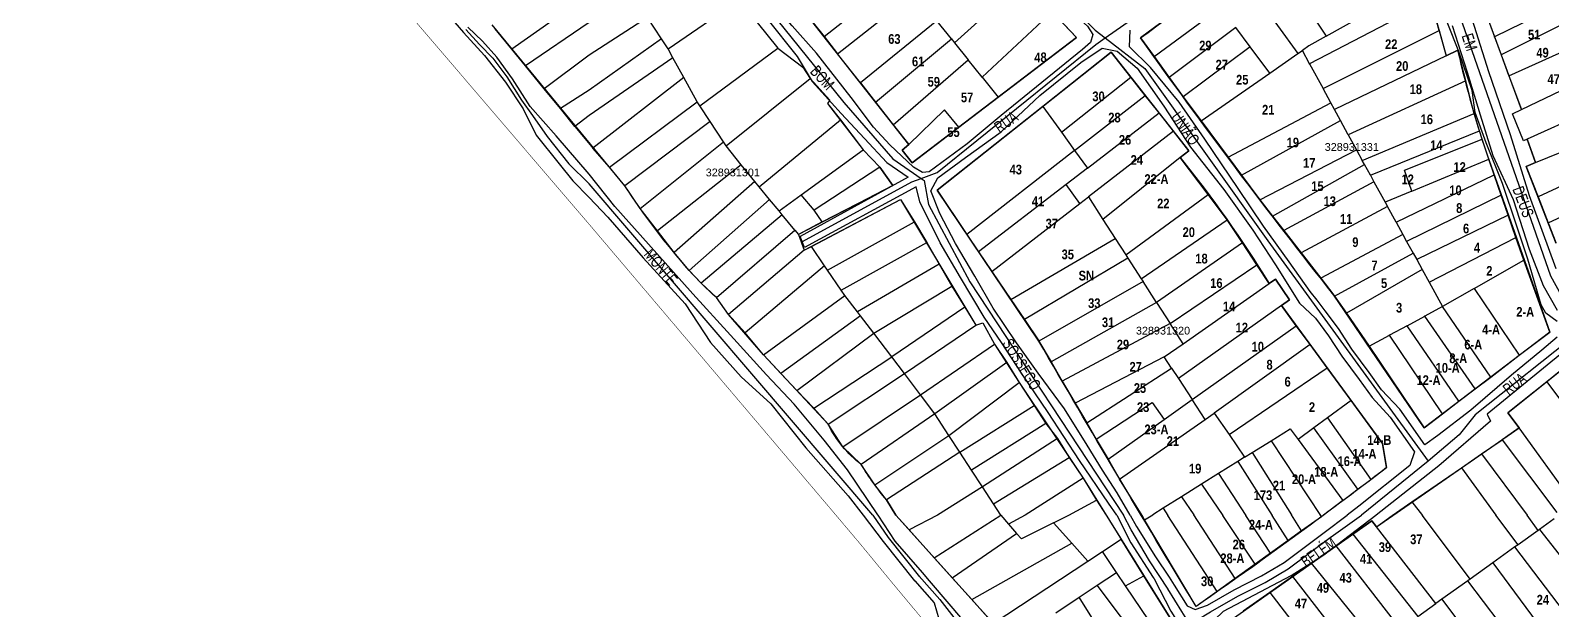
# Model space of a CAD drawing. Extents: x 206155 to 208014, y 4847439 to 4850017.
# Drawn here: x 206811.3 to 207204, y 4849087.7 to 4849237.2 of the extents above; entities that cross this region are included whole.
import ezdxf
from ezdxf.enums import TextEntityAlignment as Align

# ---------------------------------------------------------------- set-up
doc = ezdxf.new("R2010")
doc.units = 0
doc.header["$LTSCALE"] = 1.5
doc.header["$MEASUREMENT"] = 0
for name, color, linetype in [('CD-MALHA-LOTES', 40, 'CONTINUOUS'), ('CD_TXT_QUADRA', 7, 'CONTINUOUS'), ('HD-VALAS-DRENOS', 170, 'CONTINUOUS'), ('LM-LIM-SETOR-FISCAL', 7, 'CONTINUOUS'), ('RU-QUADRAS', 6, 'CONTINUOUS'), ('SV-EIXO-RUA-N-PAV', 6, 'CONTINUOUS'), ('SV-RUA-NAO-PAV-S-GUIA-C-GUIA', 7, 'CONTINUOUS'), ('SV-TXT-RUA-N-PAV-S-GUIA-C-GUIA', 7, 'CONTINUOUS'), ('Th_NmrPort', 7, 'CONTINUOUS')]:
    doc.layers.add(name, color=color, linetype=linetype)
doc.styles.add('ARIAL', font='ARIAL.TTF')
doc.styles.get("Standard").update_dxf_attribs({"font": 'swisscbo.ttf'})
doc.linetypes.add('Limite', pattern='A,20,-3,[130,ltypeshp.shx,S=6.35,R=0,X=0,Y=0],-3,20', length=46)

msp = doc.modelspace()

# ---------------------------------------------------------------- linework, layer by layer
at = {"layer": 'CD-MALHA-LOTES', "linetype": 'Continuous'}
for p, q in [((207016.23, 4849235.62), (207035.97, 4849251.3)), ((207122.45, 4849253.49), (207138.46, 4849231.24)), ((207019.68, 4849231.21), (207039.54, 4849246.87)), ((207049.9, 4849233.99), (207067.53, 4849250.03)), ((207115.06, 4849248.02), (207097.88, 4849235.3)), ((207145.83, 4849235.76), (207171.4, 4849250.05)), ((207101.37, 4849230.47), (207118.65, 4849243.17)), ((207172.84, 4849244.9), (207141.54, 4849228.63)), ((207174.98, 4849237.22), (207172.84, 4849244.9)), ((207186.73, 4849242.66), (207189.29, 4849235.58)), ((207207.46, 4849244.46), (207189.29, 4849235.58)), ((207013.01, 4849239.59), (207016.23, 4849235.62)), ((207045.33, 4849239.67), (207025.59, 4849223.67)), ((207049.06, 4849235.03), (207045.33, 4849239.67)), ((207075.11, 4849242.05), (207056.98, 4849225.19)), ((207081.39, 4849235.43), (207075.11, 4849242.05)), ((207143.24, 4849239.62), (207145.83, 4849235.76)), ((207209, 4849239.87), (207190.98, 4849230.91)), ((207016.23, 4849235.62), (207019.68, 4849231.21)), ((207029.49, 4849218.68), (207049.06, 4849235.03)), ((207049.06, 4849235.03), (207049.9, 4849233.99)), ((207061.16, 4849220), (207081.39, 4849235.43)), ((207097.88, 4849235.3), (207101.37, 4849230.47)), ((207122.53, 4849237.94), (207105.26, 4849225.1)), ((207126.19, 4849233), (207122.53, 4849237.94)), ((207145.83, 4849235.76), (207141.37, 4849233.27)), ((207145.04, 4849222.2), (207174.98, 4849237.22)), ((207174.98, 4849237.22), (207176.81, 4849230.68)), ((207189.29, 4849235.58), (207190.98, 4849230.91)), ((207025.59, 4849223.67), (207019.68, 4849231.21)), ((207049.9, 4849233.99), (207053.4, 4849229.64)), ((207090.33, 4849231.58), (207072.66, 4849217.58)), ((207095.42, 4849225.13), (207090.33, 4849231.58)), ((207126.19, 4849233), (207108.9, 4849220.08)), ((207131.23, 4849226.2), (207126.19, 4849233)), ((207131.23, 4849226.2), (207138.46, 4849231.24)), ((207138.46, 4849231.24), (207139.66, 4849232.08)), ((207141.37, 4849233.27), (207139.66, 4849232.08)), ((207141.54, 4849228.63), (207139.66, 4849232.08)), ((207179.79, 4849232.11), (207176.81, 4849230.68)), ((207181.83, 4849224.18), (207179.79, 4849232.11)), ((207190.98, 4849230.91), (207192.89, 4849225.64)), ((207192.94, 4849225.53), (207211.09, 4849233.67)), ((207034.04, 4849212.87), (207053.4, 4849229.64)), ((207056.98, 4849225.19), (207053.4, 4849229.64)), ((207101.37, 4849230.47), (207105.26, 4849225.1)), ((207141.54, 4849228.63), (207145.04, 4849222.2)), ((207176.81, 4849230.68), (207147.96, 4849216.84)), ((207025.59, 4849223.67), (207029.49, 4849218.68)), ((207056.98, 4849225.19), (207061.16, 4849220)), ((207077.48, 4849210.93), (207095.42, 4849225.13)), ((207099.12, 4849220.44), (207095.42, 4849225.13)), ((207105.26, 4849225.1), (207108.9, 4849220.08)), ((207113.53, 4849213.86), (207131.23, 4849226.2)), ((207181.83, 4849224.18), (207151.52, 4849210.29)), ((207183.98, 4849215.8), (207181.83, 4849224.18)), ((207192.89, 4849225.64), (207192.94, 4849225.53)), ((207192.94, 4849225.53), (207196.24, 4849216.79)), ((207196.24, 4849216.79), (207213.92, 4849225.27)), ((207051.02, 4849212.26), (207061.16, 4849220)), ((207080.88, 4849206.22), (207099.12, 4849220.44)), ((207102.67, 4849215.95), (207099.12, 4849220.44)), ((207108.9, 4849220.08), (207113.53, 4849213.86)), ((207147.06, 4849218.49), (207145.04, 4849222.2)), ((207029.49, 4849218.68), (207034.04, 4849212.87)), ((207047.31, 4849216.68), (207038.05, 4849207.75)), ((207072.66, 4849217.58), (207045.38, 4849195.95)), ((207051.02, 4849212.26), (207047.31, 4849216.68)), ((207072.66, 4849217.58), (207077.48, 4849210.93)), ((207084.16, 4849201.69), (207102.67, 4849215.95)), ((207106.4, 4849211.22), (207102.67, 4849215.95)), ((207120.5, 4849204.51), (207147.06, 4849218.49)), ((207147.96, 4849216.84), (207147.06, 4849218.49)), ((207149.51, 4849213.99), (207147.96, 4849216.84)), ((207155.15, 4849203.62), (207183.98, 4849215.8)), ((207185.42, 4849211.33), (207183.98, 4849215.8)), ((207193.95, 4849215.69), (207196.24, 4849216.79)), ((207196.74, 4849208.73), (207193.95, 4849215.69)), ((207216.5, 4849217.62), (207197.69, 4849209.16)), ((207034.04, 4849212.87), (207038.05, 4849207.75)), ((207038.96, 4849203.06), (207051.02, 4849212.26)), ((207106.4, 4849211.22), (207084.43, 4849194.22)), ((207110.39, 4849206.17), (207106.4, 4849211.22)), ((207113.53, 4849213.86), (207120.5, 4849204.51)), ((207123.94, 4849199.89), (207149.51, 4849213.99)), ((207151.52, 4849210.29), (207149.51, 4849213.99)), ((207157.25, 4849199.82), (207185.42, 4849211.33)), ((207186.11, 4849209.15), (207185.42, 4849211.33)), ((207038.05, 4849207.75), (207036.31, 4849206.28)), ((207077.48, 4849210.93), (207080.88, 4849206.22)), ((207151.52, 4849210.29), (207153.65, 4849206.38)), ((207166.04, 4849201.16), (207186.11, 4849209.15)), ((207187.78, 4849203.96), (207186.11, 4849209.15)), ((207197.69, 4849209.16), (207196.74, 4849208.73)), ((207197.69, 4849209.16), (207199.85, 4849203.1)), ((207199.85, 4849203.1), (207219.26, 4849211.05)), ((207036.31, 4849206.28), (207038.96, 4849203.06)), ((207080.88, 4849206.22), (207053.08, 4849184.54)), ((207080.88, 4849206.22), (207084.16, 4849201.69)), ((207108.15, 4849204.38), (207088.18, 4849188.42)), ((207108.15, 4849204.38), (207110.39, 4849206.17)), ((207115.31, 4849194.88), (207108.15, 4849204.38)), ((207120.5, 4849204.51), (207123.94, 4849199.89)), ((207128.7, 4849193.5), (207153.65, 4849206.38)), ((207153.65, 4849206.38), (207155.15, 4849203.62)), ((207155.7, 4849202.61), (207155.15, 4849203.62)), ((207167.9, 4849195.73), (207187.78, 4849203.96)), ((207189.17, 4849199.92), (207187.78, 4849203.96)), ((207221.69, 4849204.01), (207200.51, 4849194.29)), ((207084.16, 4849201.69), (207078.67, 4849197.47)), ((207123.94, 4849199.89), (207128.7, 4849193.5)), ((207131.97, 4849189.29), (207155.7, 4849202.61)), ((207157.25, 4849199.82), (207155.7, 4849202.61)), ((207157.25, 4849199.82), (207158.15, 4849198.12)), ((207163.88, 4849187.7), (207189.17, 4849199.92)), ((207167.9, 4849195.73), (207166.04, 4849201.16)), ((207190.98, 4849194.67), (207189.17, 4849199.92)), ((207199.85, 4849203.1), (207197.47, 4849202.12)), ((207197.47, 4849202.12), (207200.51, 4849194.29)), ((207045.38, 4849195.95), (207053.08, 4849184.54)), ((207078.67, 4849197.47), (207056.09, 4849180.08)), ((207082.26, 4849192.54), (207078.67, 4849197.47)), ((207158.15, 4849198.12), (207134.88, 4849185.54)), ((207158.15, 4849198.12), (207161.03, 4849192.89)), ((207167.9, 4849195.73), (207161.03, 4849192.89)), ((207203.11, 4849187.59), (207224.03, 4849197.2)), ((207059.54, 4849174.97), (207082.26, 4849192.54)), ((207082.26, 4849192.54), (207084.43, 4849194.22)), ((207084.43, 4849194.22), (207088.18, 4849188.42)), ((207094.05, 4849179.33), (207115.31, 4849194.88)), ((207120.28, 4849188.29), (207115.31, 4849194.88)), ((207128.7, 4849193.5), (207131.97, 4849189.29)), ((207161.64, 4849191.77), (207139.34, 4849179.8)), ((207161.03, 4849192.89), (207161.64, 4849191.77)), ((207163.88, 4849187.7), (207161.64, 4849191.77)), ((207190.98, 4849194.67), (207166.59, 4849182.76)), ((207192.77, 4849189.5), (207190.98, 4849194.67)), ((207200.51, 4849194.29), (207203.11, 4849187.59)), ((207088.18, 4849188.42), (207091.33, 4849183.54)), ((207098.09, 4849173.05), (207120.28, 4849188.29)), ((207124.18, 4849182.36), (207120.28, 4849188.29)), ((207131.97, 4849189.29), (207134.88, 4849185.54)), ((207163.88, 4849187.7), (207165.63, 4849184.51)), ((207192.77, 4849189.5), (207169.18, 4849178.06)), ((207194.76, 4849183.75), (207192.77, 4849189.5)), ((207053.08, 4849184.54), (207056.09, 4849180.08)), ((207134.88, 4849185.54), (207139.34, 4849179.8)), ((207165.63, 4849184.51), (207144.44, 4849173.24)), ((207165.63, 4849184.51), (207166.59, 4849182.76)), ((207172.39, 4849172.23), (207194.76, 4849183.75)), ((207196.84, 4849177.95), (207194.76, 4849183.75)), ((207203.11, 4849187.59), (207205.09, 4849182.5)), ((207056.09, 4849180.08), (207059.54, 4849174.97)), ((207064.41, 4849167.76), (207091.33, 4849183.54)), ((207091.33, 4849183.54), (207094.05, 4849179.33)), ((207124.18, 4849182.36), (207102.03, 4849166.95)), ((207127.89, 4849176.72), (207124.18, 4849182.36)), ((207139.34, 4849179.8), (207144.44, 4849173.24)), ((207166.59, 4849182.76), (207168.25, 4849179.75)), ((207094.61, 4849178.46), (207067.89, 4849162.61)), ((207094.05, 4849179.33), (207094.61, 4849178.46)), ((207094.61, 4849178.46), (207098.09, 4849173.05)), ((207105.5, 4849161.58), (207127.89, 4849176.72)), ((207131.08, 4849171.85), (207127.89, 4849176.72)), ((207147.95, 4849168.64), (207168.25, 4849179.75)), ((207168.25, 4849179.75), (207169.18, 4849178.06)), ((207169.18, 4849178.06), (207170.57, 4849175.53)), ((207184.05, 4849170.63), (207196.84, 4849177.95)), ((207203.52, 4849159.35), (207196.84, 4849177.95)), ((207059.54, 4849174.97), (207064.41, 4849167.76)), ((207098.53, 4849172.38), (207071.67, 4849156.99)), ((207098.09, 4849173.05), (207098.53, 4849172.38)), ((207102.03, 4849166.95), (207098.53, 4849172.38)), ((207132.76, 4849173.03), (207131.08, 4849171.85)), ((207136.35, 4849167.67), (207132.76, 4849173.03)), ((207144.44, 4849173.24), (207147.8, 4849168.91)), ((207170.57, 4849175.53), (207151.06, 4849164.2)), ((207170.57, 4849175.53), (207172.39, 4849172.23)), ((207172.39, 4849172.23), (207175.85, 4849165.93)), ((207108.89, 4849156.33), (207131.08, 4849171.85)), ((207147.8, 4849168.91), (207147.95, 4849168.64)), ((207147.95, 4849168.64), (207151.06, 4849164.2)), ((207184.05, 4849170.63), (207175.85, 4849165.93)), ((207184.05, 4849170.63), (207195.66, 4849153.36)), ((207064.41, 4849167.76), (207067.89, 4849162.61)), ((207102.03, 4849166.95), (207074.79, 4849151.65)), ((207102.03, 4849166.95), (207105.5, 4849161.58)), ((207134.3, 4849166.21), (207107.68, 4849147.34)), ((207134.3, 4849166.21), (207136.35, 4849167.67)), ((207138.11, 4849161), (207134.3, 4849166.21)), ((207151.06, 4849164.2), (207156.95, 4849155.71)), ((207175.85, 4849165.93), (207171.28, 4849163.46)), ((207188.3, 4849147.74), (207175.85, 4849165.93)), ((207067.89, 4849162.61), (207071.6, 4849157.11)), ((207105.5, 4849161.58), (207077.68, 4849146.71)), ((207108.89, 4849156.33), (207105.5, 4849161.58)), ((207111.19, 4849141.96), (207138.11, 4849161)), ((207141.66, 4849156.14), (207138.11, 4849161)), ((207166.7, 4849160.99), (207162.2, 4849158.55)), ((207166.7, 4849160.99), (207171.28, 4849163.46)), ((207180.08, 4849141.47), (207166.7, 4849160.99)), ((207184.27, 4849144.67), (207171.28, 4849163.46)), ((207071.6, 4849157.11), (207071.67, 4849156.99)), ((207071.67, 4849156.99), (207074.79, 4849151.65)), ((207104.02, 4849152.94), (207108.89, 4849156.33)), ((207156.95, 4849155.71), (207162.2, 4849158.55)), ((207175.81, 4849138.21), (207162.2, 4849158.55)), ((207195.66, 4849153.36), (207203.52, 4849159.35)), ((207104.02, 4849152.94), (207081.01, 4849141.01)), ((207105.89, 4849150.07), (207104.02, 4849152.94)), ((207141.66, 4849156.14), (207116.93, 4849138.45)), ((207146.05, 4849150.15), (207141.66, 4849156.14)), ((207156.95, 4849155.71), (207171.11, 4849134.63)), ((207188.3, 4849147.74), (207195.66, 4849153.36)), ((207074.79, 4849151.65), (207077.68, 4849146.71)), ((207084.01, 4849135.9), (207105.89, 4849150.07)), ((207105.89, 4849150.07), (207107.68, 4849147.34)), ((207120.74, 4849132.88), (207146.05, 4849150.15)), ((207152.26, 4849141.67), (207146.05, 4849150.15)), ((207208.23, 4849150.91), (207202.74, 4849146.52)), ((207077.68, 4849146.71), (207081.01, 4849141.01)), ((207107.68, 4849147.34), (207111.19, 4849141.96)), ((207180.08, 4849141.47), (207184.27, 4849144.67)), ((207184.27, 4849144.67), (207188.3, 4849147.74)), ((207202.74, 4849146.52), (207192.75, 4849138.54)), ((207202.74, 4849146.52), (207219.97, 4849123.4)), ((207081.01, 4849141.01), (207084.01, 4849135.9)), ((207086.45, 4849131.74), (207100.89, 4849141.19)), ((207100.89, 4849141.19), (207103.96, 4849136.82)), ((207103.96, 4849136.82), (207111.19, 4849141.96)), ((207114.58, 4849136.77), (207111.19, 4849141.96)), ((207152.26, 4849141.67), (207146.18, 4849137.2)), ((207160.34, 4849130.62), (207152.26, 4849141.67)), ((207175.81, 4849138.21), (207180.08, 4849141.47)), ((207089.5, 4849126.52), (207103.96, 4849136.82)), ((207092.5, 4849121.41), (207114.58, 4849136.77)), ((207114.58, 4849136.77), (207116.93, 4849138.45)), ((207116.93, 4849138.45), (207120.74, 4849132.88)), ((207146.18, 4849137.2), (207142.65, 4849134.61)), ((207146.18, 4849137.2), (207157.32, 4849121.27)), ((207171.11, 4849134.63), (207175.81, 4849138.21)), ((207192.75, 4849138.54), (207195.61, 4849134.59)), ((207084.01, 4849135.9), (207086.45, 4849131.74)), ((207120.74, 4849132.88), (207124.76, 4849127.02)), ((207131.6, 4849131.3), (207136.52, 4849134.38)), ((207136.52, 4849134.38), (207138.56, 4849131.6)), ((207142.65, 4849134.61), (207138.56, 4849131.6)), ((207153.97, 4849118.75), (207142.65, 4849134.61)), ((207195.61, 4849134.59), (207191.25, 4849131.57)), ((207209.31, 4849115.67), (207195.61, 4849134.59)), ((207086.45, 4849131.74), (207089.5, 4849126.52)), ((207126.74, 4849128.26), (207131.6, 4849131.3)), ((207131.6, 4849131.3), (207144.33, 4849112.03)), ((207138.56, 4849131.6), (207150.1, 4849115.83)), ((207161.42, 4849124.36), (207160.34, 4849130.62)), ((207185.92, 4849127.89), (207191.25, 4849131.57)), ((207191.25, 4849131.57), (207205.37, 4849112.81)), ((207089.5, 4849126.52), (207092.5, 4849121.41)), ((207122.99, 4849125.92), (207118.03, 4849122.81)), ((207124.76, 4849127.02), (207122.99, 4849125.92)), ((207122.99, 4849125.92), (207131.87, 4849112.01)), ((207124.76, 4849127.02), (207126.74, 4849128.26)), ((207126.74, 4849128.26), (207136.88, 4849112.19)), ((207180.77, 4849124.34), (207185.92, 4849127.89)), ((207185.92, 4849127.89), (207197.68, 4849112.06)), ((207098.28, 4849112.01), (207092.5, 4849121.41)), ((207118.03, 4849122.81), (207113.62, 4849120.05)), ((207118.03, 4849122.81), (207125.06, 4849112.01)), ((207153.97, 4849118.75), (207157.32, 4849121.27)), ((207157.32, 4849121.27), (207161.42, 4849124.36)), ((207167.95, 4849115.48), (207180.77, 4849124.34)), ((207180.77, 4849124.34), (207189.6, 4849112.12)), ((207113.62, 4849120.05), (207108.48, 4849116.84)), ((207113.62, 4849120.05), (207119.15, 4849112.01)), ((207150.1, 4849115.83), (207153.97, 4849118.75)), ((207103.71, 4849113.86), (207101.06, 4849112.19)), ((207108.48, 4849116.84), (207103.71, 4849113.86)), ((207103.71, 4849113.86), (207104.95, 4849112)), ((207108.48, 4849116.84), (207111.63, 4849112.19)), ((207150.1, 4849115.83), (207145.06, 4849112.03)), ((207162.87, 4849111.97), (207167.95, 4849115.48)), ((207167.95, 4849115.48), (207170.65, 4849112)), ((207098.95, 4849110.87), (207098.28, 4849112.01)), ((207098.95, 4849110.87), (207101.06, 4849112.19)), ((207112.23, 4849088.5), (207098.95, 4849110.87)), ((207117.65, 4849092.38), (207104.95, 4849112)), ((207122.31, 4849095.73), (207111.63, 4849112.19)), ((207127.46, 4849099.42), (207119.15, 4849112.01)), ((207131.44, 4849102.27), (207125.06, 4849112.01)), ((207136.03, 4849105.55), (207131.87, 4849112.01)), ((207139.46, 4849108.02), (207136.88, 4849112.19)), ((207144.58, 4849111.68), (207139.46, 4849108.02)), ((207144.58, 4849111.68), (207144.33, 4849112.03)), ((207145.06, 4849112.03), (207144.58, 4849111.68)), ((207157.58, 4849110.65), (207152.67, 4849107.2)), ((207158.77, 4849109.11), (207157.58, 4849110.65)), ((207158.77, 4849109.11), (207162.87, 4849111.97)), ((207174.14, 4849089.26), (207158.77, 4849109.11)), ((207182.98, 4849095.59), (207170.65, 4849112)), ((207195.34, 4849104.44), (207189.6, 4849112.12)), ((207200.51, 4849108.15), (207197.68, 4849112.06)), ((207204.71, 4849111.16), (207200.89, 4849108.42)), ((207136.03, 4849105.55), (207131.44, 4849102.27)), ((207139.46, 4849108.02), (207136.03, 4849105.55)), ((207152.67, 4849107.2), (207148.36, 4849104.16)), ((207152.67, 4849107.2), (207169.48, 4849085.92)), ((207200.51, 4849108.15), (207195.34, 4849104.44)), ((207200.89, 4849108.42), (207200.51, 4849108.15)), ((207200.89, 4849108.42), (207215.65, 4849089.57)), ((207131.44, 4849102.27), (207127.46, 4849099.42)), ((207148.36, 4849104.16), (207142.04, 4849099.71)), ((207163.43, 4849084.75), (207148.36, 4849104.16)), ((207194.55, 4849103.88), (207188.8, 4849099.76)), ((207195.34, 4849104.44), (207194.55, 4849103.88)), ((207208.98, 4849084.91), (207194.55, 4849103.88)), ((207127.46, 4849099.42), (207122.31, 4849095.73)), ((207142.04, 4849099.71), (207137.08, 4849096.22)), ((207157.71, 4849080.32), (207142.04, 4849099.71)), ((207188.8, 4849099.76), (207182.98, 4849095.59)), ((207188.8, 4849099.76), (207202.95, 4849080.7)), ((207122.31, 4849095.73), (207117.65, 4849092.38)), ((207137.08, 4849096.22), (207131.23, 4849092.1)), ((207137.08, 4849096.22), (207152.59, 4849076.35)), ((207182.36, 4849095.14), (207175.68, 4849090.36)), ((207182.98, 4849095.59), (207182.36, 4849095.14)), ((207196.66, 4849076.31), (207182.36, 4849095.14)), ((207117.65, 4849092.38), (207112.23, 4849088.5)), ((207131.23, 4849092.1), (207124.41, 4849087.3)), ((207131.23, 4849092.1), (207146.9, 4849071.94)), ((207175.68, 4849090.36), (207174.14, 4849089.26)), ((207175.68, 4849090.36), (207189.82, 4849071.54)), ((207169.48, 4849085.92), (207174.14, 4849089.26))]:
    msp.add_line(p, q, dxfattribs=at)
at = {"layer": 'CD-MALHA-LOTES'}
for points in [[(206964.72, 4849252), (206955.5, 4849246.46), (206935.58, 4849232.39)], [(206968.01, 4849247.86), (206955.5, 4849239.25), (206939.09, 4849228.1)], [(206975.92, 4849232.44), (206994.3, 4849245.01)], [(206994.3, 4849245.01), (207004.25, 4849232.6)], [(206970.57, 4849240.57), (206955.5, 4849230.87), (206943.96, 4849222.15)], [(206974.18, 4849235.08), (206970.57, 4849240.57)], [(206935.58, 4849232.39), (206931.26, 4849237.67)], [(206974.18, 4849235.08), (206955.5, 4849221.78), (206948.13, 4849217.04)], [(206975.92, 4849232.44), (206974.18, 4849235.08)], [(206939.09, 4849228.1), (206935.58, 4849232.39)], [(206977.17, 4849230.14), (206975.92, 4849232.44)], [(206984.08, 4849217.75), (207004.25, 4849232.6)], [(207004.25, 4849232.6), (207010.73, 4849227.71), (207012.6, 4849224.83)], [(206943.96, 4849222.15), (206939.09, 4849228.1)], [(206977.17, 4849230.14), (206955.5, 4849215.26), (206951.88, 4849212.45)], [(206979.95, 4849225.07), (206977.17, 4849230.14)], [(206979.95, 4849225.07), (206956.52, 4849206.83)], [(206983.4, 4849218.78), (206979.95, 4849225.07)], [(206990.88, 4849207.42), (207012.6, 4849224.83)], [(207012.6, 4849224.83), (207017.67, 4849219.19), (207017.09, 4849218.33), (207020.4, 4849214.16)], [(206948.13, 4849217.04), (206943.96, 4849222.15)], [(206951.88, 4849212.45), (206948.13, 4849217.04)], [(206960.79, 4849201.96), (206983.4, 4849218.78)], [(206984.08, 4849217.75), (206983.4, 4849218.78)], [(206986.76, 4849213.68), (206984.08, 4849217.75)], [(206951.88, 4849212.45), (206955.79, 4849207.67), (206956.52, 4849206.83)], [(206986.76, 4849213.68), (206964.71, 4849197.13)], [(206990.21, 4849208.44), (206986.76, 4849213.68)], [(206999.39, 4849196.87), (207020.4, 4849214.16)], [(207020.4, 4849214.16), (207026.3, 4849206.4)], [(206968.74, 4849191.23), (206990.21, 4849208.44)], [(206990.88, 4849207.42), (206990.21, 4849208.44)], [(206994.81, 4849202.54), (206990.88, 4849207.42)], [(206960.79, 4849201.96), (206956.52, 4849206.83)], [(207010.26, 4849194.75), (207026.3, 4849206.4)], [(207026.3, 4849206.4), (207030.62, 4849201.94)], [(206964.71, 4849197.13), (206960.79, 4849201.96)], [(206994.81, 4849202.54), (206973.2, 4849185.48)], [(206998.3, 4849198.22), (206994.81, 4849202.54)], [(207030.62, 4849201.94), (207013.63, 4849190.84)], [(207015.72, 4849187.79), (207033.93, 4849197.2), (207030.62, 4849201.94)], [(206968.74, 4849191.23), (206964.71, 4849197.13)], [(206998.3, 4849198.22), (206977.52, 4849179.88)], [(206999.39, 4849196.87), (206998.3, 4849198.22)], [(207002.14, 4849193.55), (206999.39, 4849196.87)], [(207002.14, 4849193.55), (206981.4, 4849175.28)], [(207004.57, 4849190.62), (207002.14, 4849193.55)], [(207004.57, 4849190.62), (207010.26, 4849194.75)], [(207013.63, 4849190.84), (207010.26, 4849194.75)], [(207012.91, 4849181.43), (207035.95, 4849193.54), (207039.55, 4849187.79)], [(206973.2, 4849185.48), (206968.74, 4849191.23)], [(207005.4, 4849189.62), (206984.42, 4849171.97)], [(207005.4, 4849189.62), (207004.57, 4849190.62)], [(207008.66, 4849185.69), (207005.4, 4849189.62)], [(207015.72, 4849187.79), (207009.56, 4849184.51)], [(207015.72, 4849187.79), (207013.63, 4849190.84)], [(207017.06, 4849175.36), (207039.55, 4849187.79)], [(207039.55, 4849187.79), (207042.71, 4849182.47)], [(206977.52, 4849179.88), (206973.2, 4849185.48)], [(206988.45, 4849168.23), (207008.66, 4849185.69)], [(207008.66, 4849185.69), (207009.56, 4849184.51)], [(207009.56, 4849184.51), (207011.06, 4849180.46)], [(206981.4, 4849175.28), (206977.52, 4849179.88)], [(207011.06, 4849180.46), (206991.48, 4849163.92)], [(207011.06, 4849180.46), (207012.91, 4849181.43)], [(207016.34, 4849176.41), (207012.91, 4849181.43)], [(207020.63, 4849170.14), (207042.71, 4849182.47)], [(207042.71, 4849182.47), (207045.88, 4849176.84)], [(207016.34, 4849176.41), (206995.81, 4849159.11)], [(207017.06, 4849175.36), (207016.34, 4849176.41)], [(207045.88, 4849176.84), (207024.78, 4849164.56)], [(207045.88, 4849176.84), (207049.19, 4849171.23)], [(206984.42, 4849171.97), (206981.4, 4849175.28)], [(206988.45, 4849168.23), (206984.42, 4849171.97)], [(207020.63, 4849170.14), (207017.06, 4849175.36)], [(206991.48, 4849163.92), (206988.45, 4849168.23)], [(207000.56, 4849153.5), (207021.56, 4849168.78)], [(207021.56, 4849168.78), (207020.63, 4849170.14)], [(207024.78, 4849164.56), (207021.56, 4849168.78)], [(207029, 4849159.05), (207049.19, 4849171.23)], [(207049.19, 4849171.23), (207052.5, 4849165.77)], [(207025.56, 4849163.55), (207024.78, 4849164.56)], [(207052.5, 4849165.77), (207033.68, 4849152.94)], [(207052.5, 4849165.77), (207055.38, 4849161.17)], [(206995.81, 4849159.11), (206991.48, 4849163.92)], [(207025.56, 4849163.55), (207005.02, 4849148.62)], [(207029, 4849159.05), (207025.56, 4849163.55)], [(207036.96, 4849148.65), (207055.38, 4849161.17)], [(207055.38, 4849161.17), (207057.17, 4849161.7), (207060.19, 4849156.24)], [(207000.56, 4849153.5), (206995.81, 4849159.11)], [(207009.19, 4849144.3), (207029, 4849159.05)], [(207033.68, 4849152.94), (207029, 4849159.05)], [(207041.07, 4849143.15), (207060.19, 4849156.24)], [(207060.19, 4849156.24), (207063.35, 4849151.5)], [(207005.02, 4849148.62), (207000.56, 4849153.5)], [(207013.51, 4849139.7), (207033.68, 4849152.94)], [(207036.96, 4849148.65), (207033.68, 4849152.94)], [(207009.19, 4849144.3), (207005.02, 4849148.62)], [(207017.25, 4849135.53), (207036.96, 4849148.65)], [(207041.07, 4849143.15), (207036.96, 4849148.65)], [(207063.35, 4849151.5), (207044.75, 4849138.23)], [(207063.35, 4849151.5), (207066.52, 4849146.32)], [(207048.37, 4849132.68), (207066.52, 4849146.32)], [(207066.52, 4849146.32), (207070.41, 4849140.43)], [(207013.51, 4849139.7), (207009.19, 4849144.3)], [(207021.05, 4849129.72), (207041.07, 4849143.15)], [(207044.75, 4849138.23), (207041.07, 4849143.15)], [(207017.25, 4849135.53), (207013.51, 4849139.7)], [(207044.75, 4849138.23), (207025.8, 4849125.12)], [(207048.37, 4849132.68), (207044.75, 4849138.23)], [(207051.23, 4849128.31), (207070.41, 4849140.43)], [(207070.41, 4849140.43), (207073.41, 4849135.73)], [(207021.05, 4849129.72), (207017.25, 4849135.53)], [(207029.25, 4849119.95), (207048.37, 4849132.68)], [(207051.23, 4849128.31), (207048.37, 4849132.68)], [(207073.41, 4849135.73), (207054.26, 4849123.66)], [(207073.41, 4849135.73), (207076.45, 4849131.88)], [(207025.8, 4849125.12), (207021.05, 4849129.72)], [(207076.45, 4849131.88), (207057.07, 4849119.36)], [(207076.45, 4849131.88), (207079.47, 4849126.99)], [(207029.25, 4849119.95), (207025.8, 4849125.12)], [(207051.23, 4849128.31), (207032.28, 4849116.06)], [(207054.26, 4849123.66), (207051.23, 4849128.31)], [(207059.91, 4849115.02), (207079.47, 4849126.99)], [(207079.47, 4849126.99), (207083.07, 4849121.67)], [(207057.07, 4849119.36), (207054.26, 4849123.66)], [(207083.07, 4849121.67), (207068.08, 4849112.04), (207063.82, 4849109.78)], [(207083.07, 4849121.67), (207086.53, 4849115.92)], [(207032.28, 4849116.06), (207029.25, 4849119.95)], [(207057.07, 4849119.36), (207045.47, 4849112.04), (207038.12, 4849108.3)], [(207059.91, 4849115.02), (207057.07, 4849119.36)], [(207032.28, 4849116.06), (207034.75, 4849112.04), (207038.12, 4849108.3)], [(207061.85, 4849112.04), (207059.91, 4849115.02)], [(207075.41, 4849110.07), (207079.4, 4849112.04), (207086.53, 4849115.92)], [(207086.53, 4849115.92), (207089.02, 4849112.04), (207092.86, 4849105.86)], [(207044.61, 4849101.08), (207061.85, 4849112.04)], [(207061.85, 4849112.04), (207063.82, 4849109.78)], [(207063.82, 4849109.78), (207065.9, 4849107.37)], [(207075.41, 4849110.07), (207067.12, 4849105.97), (207065.9, 4849107.37)], [(207080.16, 4849104.82), (207075.41, 4849110.07)], [(207038.12, 4849108.3), (207044.61, 4849101.08)], [(207049.27, 4849095.89), (207065.9, 4849107.37)], [(207088.04, 4849102.68), (207092.86, 4849105.86)], [(207098.74, 4849096.42), (207092.86, 4849105.86)], [(207054.32, 4849090.29), (207080.16, 4849104.82)], [(207084.31, 4849100.23), (207080.16, 4849104.82)], [(207084.31, 4849100.23), (207088.04, 4849102.68)], [(207091.65, 4849097.32), (207088.04, 4849102.68)], [(207044.61, 4849101.08), (207049.27, 4849095.89)], [(207059.87, 4849084.12), (207084.31, 4849100.23)], [(207086.68, 4849093.99), (207091.65, 4849097.32)], [(207093.99, 4849093.85), (207091.65, 4849097.32)], [(207049.27, 4849095.89), (207054.32, 4849090.29)], [(207082.04, 4849090.88), (207086.68, 4849093.99)], [(207098.73, 4849078.02), (207086.68, 4849093.99)], [(207093.99, 4849093.85), (207098.74, 4849096.42)], [(207102.07, 4849081.86), (207093.99, 4849093.85)], [(207102.07, 4849081.86), (207105.41, 4849085.69), (207098.74, 4849096.42)], [(207054.32, 4849090.29), (207059.87, 4849084.12)], [(207076.06, 4849086.88), (207082.04, 4849090.88)], [(207092.46, 4849074.26), (207082.04, 4849090.88)]]:
    msp.add_lwpolyline(points, dxfattribs=at)
at = {"layer": 'CD-MALHA-LOTES', "linetype": 'Continuous'}
for p in [(207189.29, 4849235.58), (207139.66, 4849232.08), (207139.66, 4849232.08), (207053.4, 4849229.64), (207053.4, 4849229.64), (207053.4, 4849229.64), (207141.54, 4849228.63), (207056.98, 4849225.19), (207094.61, 4849178.46), (207105.5, 4849161.58), (207105.5, 4849161.58), (207166.7, 4849160.99), (207171.28, 4849163.46), (207108.89, 4849156.33), (207108.89, 4849156.33), (207162.2, 4849158.55), (207162.2, 4849158.55), (207156.95, 4849155.71), (207077.68, 4849146.71), (207111.63, 4849112.19)]:
    msp.add_point(p, dxfattribs=at)
at = {"layer": 'HD-VALAS-DRENOS', "flags": 128}
msp.add_lwpolyline([(207205.49, 4849162.1), (207202.5, 4849164.21), (207201.29, 4849166.4), (207197.84, 4849178.2), (207194.98, 4849186.98), (207191.37, 4849197.73), (207187.08, 4849208.2), (207184.28, 4849215.99), (207183.52, 4849221.73), (207180.03, 4849231.75), (207174.42, 4849246.19), (207170.01, 4849263.54), (207168.56, 4849271.07), (207166.06, 4849276.66), (207164.31, 4849283.44), (207161.3, 4849289.1)], dxfattribs=at)
at = {"layer": 'LM-LIM-SETOR-FISCAL', "linetype": 'Limite', "ltscale": 0.1, "const_width": 0.13, "flags": 128}
msp.add_lwpolyline([(207693.53, 4847579.56), (207661.03, 4847549.31), (207612.7, 4847504.12), (207608.58, 4847500.27), (207585.3, 4847478.55), (207576.34, 4847469.74), (207571.87, 4847465.34), (207556.36, 4847486.66), (207540.14, 4847507.78), (207531.85, 4847519.47), (207511.91, 4847545.61), (207506.17, 4847553.18), (207498.88, 4847562.81), (207463.75, 4847610.71), (207457.67, 4847619.01), (207440.44, 4847642.51), (207431.06, 4847656.73), (207427.79, 4847661.69), (207410.24, 4847685.38), (207400.06, 4847698.96), (207390.62, 4847713.26), (207368.81, 4847743.14), (207367.63, 4847745.51), (207365.1, 4847750.55), (207350.49, 4847771.92), (207340.01, 4847785.42), (207333.8, 4847793.43), (207328.91, 4847799.72), (207315.6, 4847819.35), (207310.76, 4847826.26), (207285.87, 4847860.83), (207260.72, 4847896.98), (207248.23, 4847915.4), (207242.67, 4847921.29), (207202.51, 4847892.47), (207193.03, 4847885.67), (207186.34, 4847883.83), (207169.47, 4847906.92), (207159.13, 4847921.36), (207145.03, 4847940.16), (207134.22, 4847955.66), (207130.37, 4847960.22), (207126.09, 4847965.9), (207111.59, 4847986.15), (207100.06, 4848001.48), (207090.77, 4848014.03), (207087.01, 4848019.05), (207075.04, 4848034.33), (207069.37, 4848045.04), (207069.26, 4848049.8), (207069.11, 4848053.33), (207066.5, 4848058.01), (207060.87, 4848065.4), (207031.95, 4848105.77), (207020.41, 4848120.82), (207005.92, 4848142.54), (206995.35, 4848155.22), (206982.67, 4848172.12), (206959.42, 4848202.77), (206955.58, 4848209.27), (206948.97, 4848217), (206956.28, 4848221.98), (206974.04, 4848236.91), (207015.88, 4848269.11), (207005.71, 4848281.99), (206987.16, 4848307.84), (206966.87, 4848336.83), (206960.49, 4848346.74), (207051.18, 4848413.73), (207093.59, 4848446.09), (207106.7, 4848455.88), (207140.72, 4848483.45), (207169.66, 4848504.88), (207261.26, 4848571.24), (207250.42, 4848586.92), (207233.64, 4848611.27), (207214.13, 4848640.25), (207199.66, 4848661.86), (207162.16, 4848719.72), (207148.67, 4848740.27), (207138.58, 4848756.16), (207114.21, 4848785.08), (207108.98, 4848791.97), (207099.68, 4848804.07), (207089.04, 4848833.89), (207075.28, 4848852.41), (207054.15, 4848879.42), (207034.07, 4848905.39), (207008.79, 4848936.89), (207002.49, 4848944.75), (206978.67, 4848976.02), (206968.98, 4848989.87), (206958.44, 4849004.76), (206966.26, 4849011.39), (206981.71, 4849023.09), (207002.58, 4849038.25), (207026.18, 4849059.14), (207039.09, 4849069.24), (207048.4, 4849077.1), (207033.93, 4849094.44), (207025.31, 4849104.91), (207019.34, 4849111.98), (206955.53, 4849187.19), (206739.99, 4849438.83), (206628.48, 4849357.79), (206159.3, 4849769.3), (206177.89, 4849842.97), (206311.32, 4849828.25), (206318.97, 4849888.04), (206376.86, 4849879.93), (206422.43, 4850015.06), (206474.48, 4850006.62), (206492.19, 4850011.1), (206819.81, 4849985.62), (206867.89, 4849970.66), (206761.86, 4849758.64), (206955.52, 4849737.17), (206981.38, 4849733.58), (207038.29, 4849725.23), (207070.29, 4849722.03), (207093.76, 4849719.89), (207136.42, 4849713.49), (207187.69, 4849706.67), (207206.03, 4849702.71), (207217.82, 4849703), (207238.05, 4849700.95), (207257.69, 4849697.98), (207277.63, 4849691.43), (207298.76, 4849680.12), (207307.69, 4849672.68), (207325.58, 4849647.34), (207339.6, 4849627.48), (207365.17, 4849591.27), (207375.36, 4849576.96), (207394.56, 4849549.23), (207402.02, 4849538.56), (207409.91, 4849527.9), (207417.58, 4849518.68), (207445.75, 4849483.09), (207461.51, 4849464.09), (207489.49, 4849426.56), (207512.94, 4849401.39), (207520.93, 4849386.71), (207524.83, 4849382.69), (207529.48, 4849377.88), (207540.69, 4849361.49), (207560.95, 4849335.89), (207577.23, 4849307.07), (207583.74, 4849297.42), (207628.15, 4849239.89), (207643.22, 4849219.05), (207658.02, 4849201.49), (207693.22, 4849158.83), (207705.61, 4849141.39), (207712.86, 4849133.84), (207725.65, 4849112.01), (207736.66, 4849084.67), (207739.33, 4849078.11), (207747.93, 4849059.71), (207757.22, 4849040.43), (207775.14, 4849006.28), (207791.99, 4848977.54), (207792.78, 4848975.77), (207795.96, 4848968.62), (207802.2, 4848960.18), (207825.03, 4848930.31), (207842.53, 4848910.15), (207856.41, 4848891.07), (207858.75, 4848886.94), (207866.81, 4848872.74), (207869.94, 4848867.11), (207871.77, 4848863.82), (207879.69, 4848853.91), (207882.92, 4848845.94), (207889.76, 4848830.42), (207897.96, 4848811.56), (207901.5, 4848803.37), (207910.93, 4848782.03), (207925.43, 4848746.58), (207927.76, 4848740.69), (207935.19, 4848724.84), (207938.98, 4848722.35), (207951.29, 4848714.3), (207953.61, 4848706.94), (207955.87, 4848700.21), (207959.42, 4848694.96), (207980.21, 4848656.63), (207983.23, 4848650.23), (207987.97, 4848639.65), (207991.98, 4848624.34), (207992.34, 4848618.14), (207992.71, 4848609.76), (207992.35, 4848598.91), (207989.51, 4848588.21), (207986.21, 4848576.49), (207981.13, 4848552.93), (207979.22, 4848544.32), (207974.12, 4848527.55), (207970.47, 4848512.96), (207968.53, 4848505.21), (207962.87, 4848484.57), (207961.77, 4848475.9), (207962.44, 4848471.73), (207962.76, 4848468.22), (207963.58, 4848460.32), (207965.62, 4848437.71), (207970.3, 4848417.74), (207973.97, 4848405.11), (207979.52, 4848388.8), (207983.37, 4848372.15), (207985.88, 4848361.34), (207994.8, 4848328.69), (207998.94, 4848313.63), (208000.94, 4848308.61), (208001.28, 4848301.24), (208004.29, 4848290.86), (208006.08, 4848286.4), (208007.64, 4848282.49), (208010.65, 4848271.5), (208010.53, 4848262.57), (208009.71, 4848251.17), (208006.89, 4848242.28), (208002.27, 4848228.55), (207997.36, 4848212.8), (207991.07, 4848194.77), (207987.4, 4848183.31), (207984.51, 4848174.56), (207981.76, 4848167.44), (207976.41, 4848152.41), (207973.09, 4848141.61), (207967.4, 4848130.11), (207964.22, 4848121.42), (207961.45, 4848112.84), (207955.63, 4848098.17), (207952.19, 4848088.84), (207947.6, 4848075.6), (207943.28, 4848060.34), (207938.8, 4848047.89), (207935.95, 4848038.31), (207931.75, 4848023.44), (207924.02, 4847983.95), (207922.67, 4847973.36), (207921, 4847963.57), (207920.32, 4847960.19), (207917.77, 4847945.28), (207916.42, 4847941.01), (207910.26, 4847922.04), (207901.41, 4847892.98), (207897.62, 4847878.65), (207892.25, 4847865.58), (207878.3, 4847837.34), (207872.42, 4847829.43), (207870.47, 4847825.73), (207866.98, 4847818.64), (207853.99, 4847795.84), (207843.32, 4847778.24), (207832.06, 4847762.95), (207814.75, 4847736.4), (207805.8, 4847721.97), (207788.79, 4847698.98), (207782.07, 4847685.13), (207771.56, 4847663.44), (207770.16, 4847648.29), (207754.59, 4847638.36), (207743.55, 4847627.73)], close=True, dxfattribs=at)
at = {"layer": 'RU-QUADRAS', "color": 6, "linetype": 'Continuous'}
for points in [[(207205.2, 4849182.24), (207197.47, 4849202.12), (207199.85, 4849203.1), (207197.69, 4849209.16), (207196.74, 4849208.73), (207193.95, 4849215.69), (207196.24, 4849216.79), (207182.34, 4849254.79), (207175.82, 4849280.85), (207170.55, 4849290.75), (207184.01, 4849299), (207210.26, 4849311.52)], [(206988.55, 4849252.2), (207004.25, 4849232.6), (207010.73, 4849227.71), (207012.6, 4849224.83), (207017.67, 4849219.19), (207017.09, 4849218.33), (207026.3, 4849206.4), (207030.62, 4849201.94), (207033.93, 4849197.2), (207009.56, 4849184.51), (207011.06, 4849180.46), (207035.95, 4849193.54), (207055.38, 4849161.17), (207057.17, 4849161.7), (207060.19, 4849156.24), (207066.52, 4849146.32), (207083.07, 4849121.67), (207105.41, 4849085.69)]]:
    msp.add_lwpolyline(points, dxfattribs=at)
for points in [[(207097.88, 4849235.3, 0.007543), (207159.81, 4849281.87), (207167.92, 4849262.49), (207176.81, 4849230.68), (207179.79, 4849232.11, 0.029512), (207187.89, 4849203.62), (207203.52, 4849159.35), (207171.11, 4849134.63), (207147.8, 4849168.91, -0.01253)], [(207045.38, 4849195.95), (207090.33, 4849231.58), (207110.39, 4849206.17), (207108.15, 4849204.38, -0.032385), (207131.08, 4849171.85), (207132.76, 4849173.03), (207136.35, 4849167.67), (207134.3, 4849166.21), (207160.34, 4849130.62), (207161.42, 4849124.36, -0.011992), (207112.23, 4849088.5, -0.005208), (207071.67, 4849156.99)]]:
    msp.add_lwpolyline(points, format="xyb", close=True, dxfattribs=at)
for points in [[(207003.98, 4849245.78), (207044.65, 4849275.56), (207056.77, 4849261.36), (207081.39, 4849235.43), (207038.96, 4849203.06), (207036.31, 4849206.28), (207038.05, 4849207.75), (207013.01, 4849239.59)], [(207116.61, 4849081.81), (207157.58, 4849110.65), (207158.77, 4849109.11), (207195.61, 4849134.59), (207192.75, 4849138.54), (207233.59, 4849171.18), (207267.99, 4849129.51), (207220.16, 4849091.19), (207219.39, 4849092.18), (207174.45, 4849060.6), (207152.44, 4849042.15), (207139.79, 4849051.24), (207133.79, 4849061.78)]]:
    msp.add_lwpolyline(points, close=True, dxfattribs=at)
msp.add_lwpolyline([(207078.24, 4849063.7), (207034.75, 4849112.04), (207032.28, 4849116.06, -0.036669), (207025.8, 4849125.12, -0.111573), (207017.25, 4849135.53), (207000.56, 4849153.5), (206991.48, 4849163.92), (206988.45, 4849168.23, -0.041568), (206981.4, 4849175.28, -0.035839), (206964.71, 4849197.13), (206930.47, 4849238.65, 0.00614)], format="xyb", dxfattribs=at)
at = {"layer": 'SV-EIXO-RUA-N-PAV'}
for points in [[(206955.51, 4849550.36), (206973.51, 4849531.22), (206994.53, 4849508.87), (207010.75, 4849491.56), (207026.5, 4849472.85), (207033.55, 4849465.55), (207035.23, 4849463.8), (207069.62, 4849428.33), (207093.63, 4849401.82), (207105.48, 4849390.05), (207130.02, 4849363.83), (207139.93, 4849352.63), (207142.41, 4849349.41), (207153.82, 4849315.12), (207158.5, 4849301.71), (207164.22, 4849291.38), (207168.17, 4849284.24), (207180.33, 4849240.89), (207203.72, 4849173.84), (207211.57, 4849159.65)], [(207010.62, 4849182.69), (207038.81, 4849198.1), (207041.24, 4849199.01), (207045.38, 4849200.54), (207086.35, 4849233.62), (207088.75, 4849235.29), (207131.16, 4849264.9), (207164.22, 4849291.38), (207169.87, 4849295.91), (207204.73, 4849316.01), (207208.74, 4849319.24), (207214.31, 4849323.72), (207252.71, 4849351.31), (207271.44, 4849364.78), (207277.96, 4849370.54), (207278.24, 4849370.78), (207285.91, 4849377.55), (207323.77, 4849404.89), (207326.06, 4849407.42), (207332.98, 4849415.04), (207361.26, 4849433.08), (207386.45, 4849452.59), (207399.59, 4849462.77), (207442.07, 4849489.27)], [(206955.5, 4849383.45), (206967.21, 4849370.79), (207022.46, 4849310.85), (207040.31, 4849285.95), (207044.97, 4849280.67), (207055.91, 4849268.28), (207086.16, 4849237.28), (207088.75, 4849235.29), (207099.03, 4849227.41), (207130.79, 4849182.88), (207172.13, 4849126.06)], [(207465.61, 4849357.4), (207426.84, 4849323.62), (207419.58, 4849319.22), (207407.79, 4849312.06), (207372.46, 4849283.15), (207370.44, 4849280.92), (207366.67, 4849276.73), (207338.52, 4849253.71), (207332.49, 4849249.6), (207325.03, 4849244.5), (207292.05, 4849219.88), (207288.73, 4849217.44), (207251.69, 4849190.19), (207233, 4849176.45), (207229.74, 4849174.06), (207211.57, 4849159.65), (207184.24, 4849137.98), (207180.17, 4849132.84), (207172.13, 4849126.06), (207154.96, 4849112.04)], [(206955.5, 4849295.54), (206989.01, 4849258.61), (206998.2, 4849247.23), (207021.33, 4849218.58), (207033.92, 4849204.11), (207041.24, 4849199.01), (207042, 4849198.48), (207043.13, 4849192.28), (207053.84, 4849172.36), (207093.48, 4849112.04)], [(206923.67, 4849237.44), (206927.27, 4849233.63), (206930.67, 4849230.03), (206934.27, 4849225.23), (206938.08, 4849219.22), (206940.88, 4849215.22), (206944.68, 4849209.82), (206950.28, 4849202.81), (206955.5, 4849197.59)], [(207028.74, 4849112.04), (206955.5, 4849197.59)], [(207028.74, 4849112.04), (207032.75, 4849106.31), (207040.79, 4849096.2), (207040.72, 4849096.29), (207046.09, 4849090.27), (207050.25, 4849084.88), (207053.7, 4849080.02), (207056.57, 4849075.96), (207063.17, 4849069.78), (207070.72, 4849062.78), (207074.73, 4849058.98), (207075.94, 4849057.83), (207078.55, 4849054.67), (207083.36, 4849048.35), (207092.84, 4849038.05), (207099.02, 4849031.73)], [(207074.73, 4849058.98), (207109.8, 4849080.73), (207111.17, 4849083.06), (207112.26, 4849084.89), (207115.97, 4849087.14), (207122.97, 4849091.16), (207130.03, 4849094.73), (207135.98, 4849098.24), (207146.47, 4849106.05), (207154.96, 4849112.04)], [(207231.44, 4848933.5), (207225.75, 4848941.68), (207214.49, 4848956.49), (207203.81, 4848971.73), (207197.52, 4848981.14), (207190.62, 4848989.48), (207172.55, 4849009.21), (207158.69, 4849025.23), (207153.78, 4849031.76), (207153.06, 4849032.45), (207147.58, 4849037.76), (207141.18, 4849043.55), (207130.79, 4849055.55), (207122.14, 4849068.69), (207115.83, 4849077.07), (207112.99, 4849080.14), (207111.17, 4849083.06), (207108.58, 4849087.22), (207104.97, 4849093.02), (207104.99, 4849092.99), (207100.17, 4849100.26), (207095.46, 4849108.29), (207093.48, 4849112.04)]]:
    msp.add_lwpolyline(points, dxfattribs=at)
at = {"layer": 'SV-RUA-NAO-PAV-S-GUIA-C-GUIA', "flags": 128}
for points in [[(207205.23, 4849175.66), (207198.34, 4849194.52), (207193.37, 4849210.26), (207187.81, 4849226.52), (207181.44, 4849246.73), (207176.3, 4849264.56), (207173.48, 4849276.47), (207171.84, 4849282.33), (207169.49, 4849286.99), (207167.82, 4849289.76), (207168.93, 4849292.16), (207184.58, 4849301.43), (207196.13, 4849308.55), (207203.14, 4849312.82), (207205.89, 4849314.19)], [(206955.5, 4849292.15), (206956.73, 4849290.71), (206967.54, 4849279.42), (206977.16, 4849268.65), (206986.42, 4849258.68), (206993.23, 4849249.64), (207001.44, 4849240.29), (207009.27, 4849230.48), (207013.09, 4849224.05), (207020.59, 4849215.75), (207026.63, 4849209.3), (207032.39, 4849203.11), (207037.89, 4849199.31), (207010.01, 4849184.06)], [(207044.58, 4849279.32), (207047.37, 4849276.28), (207054.94, 4849267.8), (207063.7, 4849258.23), (207075.62, 4849246.19), (207084.2, 4849238.29), (207085.61, 4849236.15), (207085, 4849234.14), (207082.93, 4849232.26), (207061.89, 4849215.29), (207053.13, 4849207.98), (207043.33, 4849200.69), (207041.63, 4849200.51), (207039.25, 4849201.89), (207033.16, 4849207.69), (207028.96, 4849212.21), (207023.16, 4849219.88), (207014.27, 4849231.35), (207007.92, 4849238.44), (207004.19, 4849242.74), (207000.56, 4849247.21)], [(206918.02, 4849242.56), (206923.11, 4849236.72), (206928.5, 4849230.74), (206933.96, 4849223.87), (206938.46, 4849216.95), (206941.87, 4849210.14), (206947.82, 4849202.78), (206951.35, 4849198.42), (206955.5, 4849194.11)], [(206955.5, 4849200.07), (206947.05, 4849209.97), (206940.35, 4849217.58), (206935.78, 4849224.73), (206931.71, 4849230.33), (206928, 4849234.49), (206924.24, 4849238.04)], [(207205.44, 4849158), (207201.51, 4849154.71), (207193.7, 4849148.25), (207183.13, 4849139.16), (207174.62, 4849132.61), (207171.26, 4849130.27), (207164.83, 4849139.42), (207160.12, 4849144.44), (207156.92, 4849148.95), (207152.48, 4849154.97), (207149.03, 4849160.24), (207145.56, 4849164.83), (207143.52, 4849167.58), (207141.64, 4849169.78), (207136.24, 4849177.48), (207129.66, 4849186.69), (207123.08, 4849196.45), (207114.47, 4849209.18), (207107.87, 4849218.74), (207100.49, 4849227.62), (207095.05, 4849233.02), (207095.18, 4849237.32)], [(207178.37, 4849238.49), (207182.24, 4849226.42), (207185.61, 4849215.47), (207188.87, 4849204.91), (207194.06, 4849193.56), (207198.22, 4849180.75), (207201.86, 4849171.4), (207205.42, 4849164.97)], [(207095.18, 4849112.04), (207091.84, 4849117.85), (207088.1, 4849123.67), (207084.11, 4849130.11), (207078.26, 4849139.5), (207071.45, 4849148.71), (207065.83, 4849156.55), (207059.8, 4849165.52), (207055.15, 4849173.81), (207050.09, 4849182.21), (207046.05, 4849189.99), (207043.78, 4849195.8), (207045.54, 4849199.18), (207052.73, 4849204.41), (207061.91, 4849211.07), (207071.91, 4849220.41), (207082.5, 4849228.94), (207087.96, 4849232.61), (207091.86, 4849231.83), (207097.01, 4849227.48), (207103.87, 4849217.7), (207110.81, 4849207.09), (207119.38, 4849196.18), (207126.84, 4849185.68), (207132.7, 4849176.74), (207138.89, 4849166.82), (207143.02, 4849162.91), (207146.42, 4849158.4), (207149.86, 4849153.15), (207154.33, 4849147.08), (207157.65, 4849142.42), (207162.35, 4849137.4), (207168.65, 4849128.43)], [(207030.11, 4849112.04), (207030.03, 4849112.16), (207022.26, 4849123.76), (207016.21, 4849131.43), (207008.43, 4849140.74), (207001.36, 4849148.3), (206991.99, 4849158.54), (206982.28, 4849169.24), (206970.87, 4849182), (206962.21, 4849191.8), (206955.5, 4849200.07)], [(207091.8, 4849112.04), (207089.66, 4849115.14), (207082.14, 4849126.2), (207074.01, 4849138.58), (207067.13, 4849148.74), (207062.03, 4849156.68), (207057.54, 4849163.21), (207051.45, 4849173.47), (207046.12, 4849182.42), (207040.88, 4849192.96), (207039.99, 4849196.86), (207011.1, 4849181.18), (207010.01, 4849184.06)], [(206955.5, 4849194.11), (206960.38, 4849189.05), (206969.47, 4849178.55), (206980.34, 4849166.66), (206986.83, 4849156.62), (206994.78, 4849147.82), (207002.45, 4849140.86), (207011.45, 4849129.46), (207022.45, 4849117.07), (207026.29, 4849112.04)], [(207260.31, 4849112.04), (207268.01, 4849117.9), (207274.6, 4849122.86), (207276.95, 4849127.19), (207276.51, 4849130.11), (207274.04, 4849133.42), (207266.29, 4849141.68), (207259.13, 4849147.07), (207248.71, 4849158.21), (207238.97, 4849169.28), (207235.16, 4849171.24), (207232.24, 4849171.75), (207228.49, 4849170.07), (207211.31, 4849157.68), (207187.34, 4849138.18), (207188.22, 4849136.33), (207174.87, 4849124.82), (207158.72, 4849112.08), (207158.67, 4849112.04)], [(207168.65, 4849128.43), (207167.38, 4849124.86), (207154.28, 4849114.38), (207151.2, 4849112.04)], [(207026.29, 4849112.04), (207031.45, 4849105.3), (207039.53, 4849095.14), (207039.58, 4849095.09), (207044.62, 4849089.44), (207046.46, 4849083.24), (207043.91, 4849079), (207036.57, 4849070.86), (207030.93, 4849064.69), (207026.6, 4849061.13), (207012.41, 4849049.43), (207001.48, 4849039.92), (206990.23, 4849030.08), (206973.48, 4849019.88), (206957.27, 4849007.78), (206955.5, 4849006.46)], [(207091.8, 4849112.04), (207095.42, 4849104.93), (207101.19, 4849095.99), (207101.43, 4849095.61), (207105.73, 4849087.27), (207108.18, 4849083.36), (207106.68, 4849079.85), (207093.7, 4849071.79), (207083.39, 4849065.3), (207076.14, 4849061.04), (207072.81, 4849062.5), (207061.86, 4849073.76), (207055.02, 4849081.57), (207048.44, 4849089.21), (207043.44, 4849095.15), (207041.64, 4849097.27), (207034.54, 4849105.34), (207030.11, 4849112.04)], [(207095.18, 4849112.04), (207096.84, 4849109.13), (207101.77, 4849101.29), (207105.24, 4849096.05), (207106.56, 4849094.04), (207109.89, 4849088.7), (207111.96, 4849087.72), (207115.17, 4849088.87), (207122.07, 4849092.83), (207129.12, 4849096.39), (207134.93, 4849099.82), (207145.33, 4849107.57), (207151.2, 4849112.04)], [(207208.43, 4849080.13), (207202.26, 4849076.74), (207199.24, 4849074.92), (207194.1, 4849071.15), (207182.13, 4849061.44), (207170.71, 4849052.34), (207161.14, 4849044.93), (207156.25, 4849040.59), (207153.24, 4849039.14), (207149.29, 4849040.5), (207143.37, 4849045.6), (207133.1, 4849057.02), (207123.86, 4849069.95), (207117.66, 4849078.18), (207116.46, 4849080.72), (207116.26, 4849082.61), (207116.86, 4849085.01), (207119.29, 4849087.27), (207136.81, 4849096.51), (207145.21, 4849101.82), (207158.67, 4849112.04)]]:
    msp.add_lwpolyline(points, dxfattribs=at)

# ---------------------------------------------------------------- texts
at = {"layer": 'CD_TXT_QUADRA', "color": 7, "linetype": 'Continuous', "style": 'ARIAL'}
for s, p in [('328931331', (207152.43, 4849207.13)), ('328931301', (206992.62, 4849200.56)), ('328931320', (207103.69, 4849159.72))]:
    msp.add_text(s, height=2, dxfattribs=at).set_placement(p, align=Align.MIDDLE)
at = {"layer": 'SV-TXT-RUA-N-PAV-S-GUIA-C-GUIA', "style": 'ARIAL', "width": 0.7}
for s, rotation, p in [('EM ', 288, (207180.73, 4849235.83)), ('BOM', 313, (207012.37, 4849226.44)), ('RUA', 35, (207061.49, 4849210.6)), ('UNIÃO', 305, (207105.59, 4849214.85)), ('DEUS', 291, (207193.83, 4849196.25)), ('MONTE', 310, (206969.51, 4849179.28)), ('SOSSEGO', 302, (207062.06, 4849156.44)), ('RUA', 38, (207192.94, 4849142.9)), ('BELÉM', 35, (207140.63, 4849098.48))]:
    msp.add_text(s, height=3, rotation=rotation, dxfattribs=at).set_placement(p)
at = {"layer": 'Th_NmrPort', "color": 1}
for s, p in [('63', (207032.74, 4849235.01)), ('22', (207161.02, 4849233.67)), ('51', (207197.93, 4849236.14)), ('48', (207070.47, 4849230.27)), ('29', (207113.04, 4849233.32)), ('49', (207200.08, 4849231.47)), ('61', (207038.88, 4849229.22)), ('27', (207117.27, 4849228.38)), ('20', (207163.85, 4849228.03)), ('59', (207042.92, 4849223.96)), ('25', (207122.56, 4849224.5)), ('18', (207167.38, 4849222.04)), ('47-A', (207202.96, 4849224.66)), ('57', (207051.52, 4849219.93)), ('30', (207085.45, 4849220.2)), ('28', (207089.56, 4849214.73)), ('21', (207129.27, 4849216.75)), ('16', (207170.2, 4849214.28)), ('55', (207048.01, 4849210.98)), ('26', (207092.3, 4849208.98)), ('19', (207135.62, 4849208.29)), ('14', (207172.67, 4849207.58)), ('24', (207095.32, 4849203.78)), ('17', (207139.85, 4849203)), ('43', (207064.08, 4849201.31)), ('22-A', (207098.89, 4849198.84)), ('12', (207165.26, 4849198.77)), ('12', (207178.67, 4849201.94)), ('15', (207141.97, 4849197.01)), ('10', (207177.61, 4849195.95)), ('41', (207069.83, 4849193.1)), ('22', (207102.17, 4849192.55)), ('13', (207145.15, 4849193.13)), ('8', (207179.37, 4849191.36)), ('37', (207073.39, 4849187.35)), ('11', (207149.38, 4849188.54)), ('20', (207108.75, 4849185.15)), ('9', (207152.56, 4849182.55)), ('6', (207181.14, 4849186.08)), ('35', (207077.51, 4849179.4)), ('4', (207183.96, 4849181.14)), ('18', (207112.04, 4849178.31)), ('7', (207157.5, 4849176.56)), ('2', (207187.14, 4849175.15)), ('SN', (207081.9, 4849173.93)), ('16', (207115.88, 4849172.01)), ('5', (207159.97, 4849171.97)), ('33', (207084.36, 4849166.81)), ('14', (207119.17, 4849165.99)), ('3', (207163.85, 4849165.63)), ('2-A', (207194.9, 4849164.57)), ('31', (207087.92, 4849161.88)), ('12', (207122.45, 4849160.51)), ('4-A', (207186.08, 4849159.99)), ('29', (207091.76, 4849156.13)), ('10', (207126.57, 4849155.58)), ('6-A', (207181.49, 4849156.11)), ('8-A', (207177.61, 4849152.58)), ('27', (207095.05, 4849150.38)), ('8', (207130.4, 4849150.93)), ('10-A', (207174.08, 4849150.12)), ('25', (207096.15, 4849144.9)), ('6', (207135.06, 4849146.54)), ('12-A', (207169.14, 4849146.94)), ('23', (207096.97, 4849139.97)), ('2', (207141.36, 4849139.97)), ('23-A', (207098.89, 4849134.22)), ('14-B', (207156.44, 4849131.48)), ('21', (207104.64, 4849131.21)), ('14-A', (207152.6, 4849127.92)), ('19', (207110.4, 4849124.09)), ('16-A', (207148.76, 4849126.01)), ('21', (207132.05, 4849119.71)), ('20-A', (207136.98, 4849121.35)), ('18-A', (207142.73, 4849123.27)), ('173', (207127.11, 4849117.25)), ('24-A', (207125.87, 4849109.62)), ('26', (207121.66, 4849104.49)), ('37', (207167.5, 4849105.85)), ('28-A', (207118.5, 4849100.94)), ('41', (207154.53, 4849100.79)), ('39', (207159.4, 4849103.83)), ('30', (207113.5, 4849095.02)), ('49', (207143.38, 4849093.3)), ('43', (207149.26, 4849095.93)), ('47', (207137.71, 4849089.25)), ('24', (207200.17, 4849090.26))]:
    msp.add_text(s, height=2.5, dxfattribs=at).set_placement(p, align=Align.MIDDLE_LEFT)

doc.saveas('drawing.dxf')
